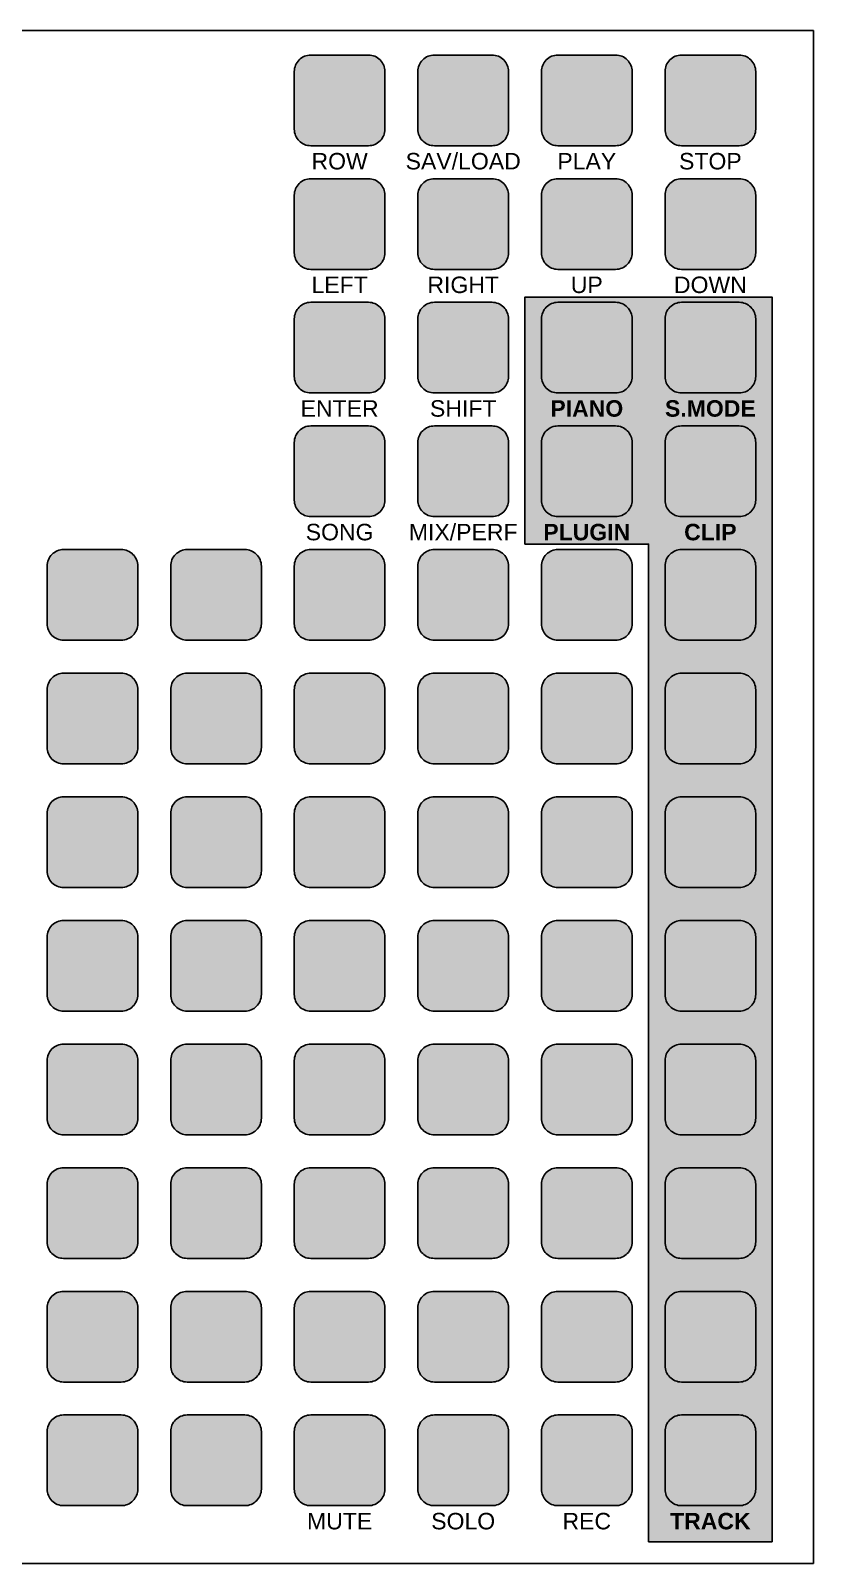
# Model space of a CAD drawing. Header units: millimetres. Extents: x -175 to 2286, y -1714 to 1134.
# Drawn here: x 509.4 to 604.4, y 419.5 to 605.5 of the extents above; entities that cross this region are included whole.
import ezdxf

# ---------------------------------------------------------------- set-up
doc = ezdxf.new("R2010")
doc.units = ezdxf.units.MM
for name, color, linetype in [('maingrid', 7, 'Continuous'), ('panel', 7, 'Continuous'), ('schrift', 7, 'Continuous')]:
    doc.layers.add(name, color=color, linetype=linetype)
doc.styles.get("Standard").update_dxf_attribs({"font": 'arial.ttf'})
doc.styles.add('Stil1', font='arialbd.ttf')

msp = doc.modelspace()

# ---------------------------------------------------------------- hatches: boundary and pattern name
h = msp.add_hatch(color=40)
h.dxf.hatch_style = 1
h.paths.add_polyline_path([(552.411, 600.53, 0.4142136), (550.411, 602.53), (543.411, 602.53, 0.4142136), (541.411, 600.53), (541.411, 593.53, 0.4142136), (543.411, 591.53), (550.411, 591.53, 0.4142136), (552.411, 593.53)])
h = msp.add_hatch(color=1)
h.dxf.hatch_style = 1
h.paths.add_polyline_path([(567.411, 600.53, 0.4142136), (565.411, 602.53), (558.411, 602.53, 0.4142136), (556.411, 600.53), (556.411, 593.53, 0.4142136), (558.411, 591.53), (565.411, 591.53, 0.4142136), (567.411, 593.53)])
h = msp.add_hatch(color=92)
h.dxf.hatch_style = 1
h.paths.add_polyline_path([(582.411, 600.53, 0.4142136), (580.411, 602.53), (573.411, 602.53, 0.4142136), (571.411, 600.53), (571.411, 593.53, 0.4142136), (573.411, 591.53), (580.411, 591.53, 0.4142136), (582.411, 593.53)])
h = msp.add_hatch(color=90)
h.dxf.hatch_style = 1
h.paths.add_polyline_path([(597.411, 600.53, 0.4142136), (595.411, 602.53), (588.411, 602.53, 0.4142136), (586.411, 600.53), (586.411, 593.53, 0.4142136), (588.411, 591.53), (595.411, 591.53, 0.4142136), (597.411, 593.53)])
h = msp.add_hatch(color=253)
h.dxf.hatch_style = 1
h.paths.add_polyline_path([(552.411, 585.53, 0.4142136), (550.411, 587.53), (543.411, 587.53, 0.4142136), (541.411, 585.53), (541.411, 578.53, 0.4142136), (543.411, 576.53), (550.411, 576.53, 0.4142136), (552.411, 578.53)])
h = msp.add_hatch(color=253)
h.dxf.hatch_style = 1
h.paths.add_polyline_path([(567.411, 585.53, 0.4142136), (565.411, 587.53), (558.411, 587.53, 0.4142136), (556.411, 585.53), (556.411, 578.53, 0.4142136), (558.411, 576.53), (565.411, 576.53, 0.4142136), (567.411, 578.53)])
h = msp.add_hatch(color=253)
h.dxf.hatch_style = 1
h.paths.add_polyline_path([(582.411, 585.53, 0.4142136), (580.411, 587.53), (573.411, 587.53, 0.4142136), (571.411, 585.53), (571.411, 578.53, 0.4142136), (573.411, 576.53), (580.411, 576.53, 0.4142136), (582.411, 578.53)])
h = msp.add_hatch(color=253)
h.dxf.hatch_style = 1
h.paths.add_polyline_path([(597.411, 585.53, 0.4142136), (595.411, 587.53), (588.411, 587.53, 0.4142136), (586.411, 585.53), (586.411, 578.53, 0.4142136), (588.411, 576.53), (595.411, 576.53, 0.4142136), (597.411, 578.53)])
h = msp.add_hatch(color=254)
h.dxf.hatch_style = 1
h.paths.add_polyline_path([(599.411, 573.174), (569.411, 573.174), (569.411, 543.203), (584.411, 543.203), (584.411, 422.156), (599.411, 422.156)])
h.paths.add_polyline_path([(588.411, 557.53), (595.411, 557.53, -0.4142136), (597.411, 555.53), (597.411, 548.53, -0.4142136), (595.411, 546.53), (588.411, 546.53, -0.4142136), (586.411, 548.53), (586.411, 555.53, -0.4142136)], flags=16)
h.paths.add_polyline_path([(586.411, 563.53), (586.411, 570.53, -0.4142136), (588.411, 572.53), (595.411, 572.53, -0.4142136), (597.411, 570.53), (597.411, 563.53, -0.4142136), (595.411, 561.53), (588.411, 561.53, -0.4142136)], flags=16)
h.paths.add_polyline_path([(582.411, 555.53), (582.411, 548.53, -0.4142136), (580.411, 546.53), (573.411, 546.53, -0.4142136), (571.411, 548.53), (571.411, 555.53, -0.4142136), (573.411, 557.53), (580.411, 557.53, -0.4142136)], flags=16)
h.paths.add_polyline_path([(580.411, 561.53), (573.411, 561.53, -0.4142136), (571.411, 563.53), (571.411, 570.53, -0.4142136), (573.411, 572.53), (580.411, 572.53, -0.4142136), (582.411, 570.53), (582.411, 563.53, -0.4142136)], flags=16)
h.paths.add_polyline_path([(588.411, 542.53), (595.411, 542.53, -0.4142136), (597.411, 540.53), (597.411, 533.53, -0.4142136), (595.411, 531.53), (588.411, 531.53, -0.4142136), (586.411, 533.53), (586.411, 540.53, -0.4142136)], flags=16)
h.paths.add_polyline_path([(588.411, 527.53), (595.411, 527.53, -0.4142136), (597.411, 525.53), (597.411, 518.53, -0.4142136), (595.411, 516.53), (588.411, 516.53, -0.4142136), (586.411, 518.53), (586.411, 525.53, -0.4142136)], flags=16)
h.paths.add_polyline_path([(588.411, 512.53), (595.411, 512.53, -0.4142136), (597.411, 510.53), (597.411, 503.53, -0.4142136), (595.411, 501.53), (588.411, 501.53, -0.4142136), (586.411, 503.53), (586.411, 510.53, -0.4142136)], flags=16)
h.paths.add_polyline_path([(588.411, 497.53), (595.411, 497.53, -0.4142136), (597.411, 495.53), (597.411, 488.53, -0.4142136), (595.411, 486.53), (588.411, 486.53, -0.4142136), (586.411, 488.53), (586.411, 495.53, -0.4142136)], flags=16)
h.paths.add_polyline_path([(588.411, 482.53), (595.411, 482.53, -0.4142136), (597.411, 480.53), (597.411, 473.53, -0.4142136), (595.411, 471.53), (588.411, 471.53, -0.4142136), (586.411, 473.53), (586.411, 480.53, -0.4142136)], flags=16)
h.paths.add_polyline_path([(588.411, 467.53), (595.411, 467.53, -0.4142136), (597.411, 465.53), (597.411, 458.53, -0.4142136), (595.411, 456.53), (588.411, 456.53, -0.4142136), (586.411, 458.53), (586.411, 465.53, -0.4142136)], flags=16)
h.paths.add_polyline_path([(588.411, 452.53), (595.411, 452.53, -0.4142136), (597.411, 450.53), (597.411, 443.53, -0.4142136), (595.411, 441.53), (588.411, 441.53, -0.4142136), (586.411, 443.53), (586.411, 450.53, -0.4142136)], flags=16)
h.paths.add_polyline_path([(588.411, 437.53), (595.411, 437.53, -0.4142136), (597.411, 435.53), (597.411, 428.53, -0.4142136), (595.411, 426.53), (588.411, 426.53, -0.4142136), (586.411, 428.53), (586.411, 435.53, -0.4142136)], flags=16)
h = msp.add_hatch(color=253)
h.dxf.hatch_style = 1
h.paths.add_polyline_path([(552.411, 570.53, 0.4142136), (550.411, 572.53), (543.411, 572.53, 0.4142136), (541.411, 570.53), (541.411, 563.53, 0.4142136), (543.411, 561.53), (550.411, 561.53, 0.4142136), (552.411, 563.53)])
h = msp.add_hatch(color=253)
h.dxf.hatch_style = 1
h.paths.add_polyline_path([(567.411, 570.53, 0.4142136), (565.411, 572.53), (558.411, 572.53, 0.4142136), (556.411, 570.53), (556.411, 563.53, 0.4142136), (558.411, 561.53), (565.411, 561.53, 0.4142136), (567.411, 563.53)])
at = {"true_color": 0xa1a1a1}
h = msp.add_hatch(color=253, dxfattribs=at)
h.dxf.hatch_style = 1
h.paths.add_polyline_path([(582.411, 570.53, 0.4142136), (580.411, 572.53), (573.411, 572.53, 0.4142136), (571.411, 570.53), (571.411, 563.53, 0.4142136), (573.411, 561.53), (580.411, 561.53, 0.4142136), (582.411, 563.53)])
h = msp.add_hatch(color=253, dxfattribs=at)
h.dxf.hatch_style = 1
h.paths.add_polyline_path([(597.411, 570.53, 0.4142136), (595.411, 572.53), (588.411, 572.53, 0.4142136), (586.411, 570.53), (586.411, 563.53, 0.4142136), (588.411, 561.53), (595.411, 561.53, 0.4142136), (597.411, 563.53)])
at = {"true_color": 0xfffffe}
h = msp.add_hatch(color=7, dxfattribs=at)
h.dxf.hatch_style = 1
h.paths.add_polyline_path([(552.411, 555.53, 0.4142136), (550.411, 557.53), (543.411, 557.53, 0.4142136), (541.411, 555.53), (541.411, 548.53, 0.4142136), (543.411, 546.53), (550.411, 546.53, 0.4142136), (552.411, 548.53)])
h = msp.add_hatch(color=7, dxfattribs=at)
h.dxf.hatch_style = 1
h.paths.add_polyline_path([(567.411, 555.53, 0.4142136), (565.411, 557.53), (558.411, 557.53, 0.4142136), (556.411, 555.53), (556.411, 548.53, 0.4142136), (558.411, 546.53), (565.411, 546.53, 0.4142136), (567.411, 548.53)])
at = {"true_color": 0xa1a1a1}
h = msp.add_hatch(color=253, dxfattribs=at)
h.dxf.hatch_style = 1
h.paths.add_polyline_path([(582.411, 555.53, 0.4142136), (580.411, 557.53), (573.411, 557.53, 0.4142136), (571.411, 555.53), (571.411, 548.53, 0.4142136), (573.411, 546.53), (580.411, 546.53, 0.4142136), (582.411, 548.53)])
h = msp.add_hatch(color=253, dxfattribs=at)
h.dxf.hatch_style = 1
h.paths.add_polyline_path([(597.411, 555.53, 0.4142136), (595.411, 557.53), (588.411, 557.53, 0.4142136), (586.411, 555.53), (586.411, 548.53, 0.4142136), (588.411, 546.53), (595.411, 546.53, 0.4142136), (597.411, 548.53)])
h = msp.add_hatch(color=151)
h.dxf.hatch_style = 1
h.paths.add_polyline_path([(552.411, 540.53, 0.4142136), (550.411, 542.53), (543.411, 542.53, 0.4142136), (541.411, 540.53), (541.411, 533.53, 0.4142136), (543.411, 531.53), (550.411, 531.53, 0.4142136), (552.411, 533.53)])
h = msp.add_hatch(color=151)
h.dxf.hatch_style = 1
h.paths.add_polyline_path([(567.411, 540.53, 0.4142136), (565.411, 542.53), (558.411, 542.53, 0.4142136), (556.411, 540.53), (556.411, 533.53, 0.4142136), (558.411, 531.53), (565.411, 531.53, 0.4142136), (567.411, 533.53)])
h = msp.add_hatch(color=151)
h.dxf.hatch_style = 1
h.paths.add_polyline_path([(582.411, 540.53, 0.4142136), (580.411, 542.53), (573.411, 542.53, 0.4142136), (571.411, 540.53), (571.411, 533.53, 0.4142136), (573.411, 531.53), (580.411, 531.53, 0.4142136), (582.411, 533.53)])
h = msp.add_hatch(color=1)
h.dxf.hatch_style = 1
h.paths.add_polyline_path([(597.411, 540.53, 0.4142136), (595.411, 542.53), (588.411, 542.53, 0.4142136), (586.411, 540.53), (586.411, 533.53, 0.4142136), (588.411, 531.53), (595.411, 531.53, 0.4142136), (597.411, 533.53)])
h = msp.add_hatch(color=151)
h.dxf.hatch_style = 1
h.paths.add_polyline_path([(552.411, 525.53, 0.4142136), (550.411, 527.53), (543.411, 527.53, 0.4142136), (541.411, 525.53), (541.411, 518.53, 0.4142136), (543.411, 516.53), (550.411, 516.53, 0.4142136), (552.411, 518.53)])
h = msp.add_hatch(color=151)
h.dxf.hatch_style = 1
h.paths.add_polyline_path([(567.411, 525.53, 0.4142136), (565.411, 527.53), (558.411, 527.53, 0.4142136), (556.411, 525.53), (556.411, 518.53, 0.4142136), (558.411, 516.53), (565.411, 516.53, 0.4142136), (567.411, 518.53)])
h = msp.add_hatch(color=151)
h.dxf.hatch_style = 1
h.paths.add_polyline_path([(582.411, 525.53, 0.4142136), (580.411, 527.53), (573.411, 527.53, 0.4142136), (571.411, 525.53), (571.411, 518.53, 0.4142136), (573.411, 516.53), (580.411, 516.53, 0.4142136), (582.411, 518.53)])
h = msp.add_hatch(color=6)
h.dxf.hatch_style = 1
h.paths.add_polyline_path([(597.411, 525.53, 0.4142136), (595.411, 527.53), (588.411, 527.53, 0.4142136), (586.411, 525.53), (586.411, 518.53, 0.4142136), (588.411, 516.53), (595.411, 516.53, 0.4142136), (597.411, 518.53)])
h = msp.add_hatch(color=151)
h.dxf.hatch_style = 1
h.paths.add_polyline_path([(552.411, 510.53, 0.4142136), (550.411, 512.53), (543.411, 512.53, 0.4142136), (541.411, 510.53), (541.411, 503.53, 0.4142136), (543.411, 501.53), (550.411, 501.53, 0.4142136), (552.411, 503.53)])
h = msp.add_hatch(color=151)
h.dxf.hatch_style = 1
h.paths.add_polyline_path([(567.411, 510.53, 0.4142136), (565.411, 512.53), (558.411, 512.53, 0.4142136), (556.411, 510.53), (556.411, 503.53, 0.4142136), (558.411, 501.53), (565.411, 501.53, 0.4142136), (567.411, 503.53)])
h = msp.add_hatch(color=151)
h.dxf.hatch_style = 1
h.paths.add_polyline_path([(582.411, 510.53, 0.4142136), (580.411, 512.53), (573.411, 512.53, 0.4142136), (571.411, 510.53), (571.411, 503.53, 0.4142136), (573.411, 501.53), (580.411, 501.53, 0.4142136), (582.411, 503.53)])
h = msp.add_hatch(color=54)
h.dxf.hatch_style = 1
h.paths.add_polyline_path([(597.411, 510.53, 0.4142136), (595.411, 512.53), (588.411, 512.53, 0.4142136), (586.411, 510.53), (586.411, 503.53, 0.4142136), (588.411, 501.53), (595.411, 501.53, 0.4142136), (597.411, 503.53)])
h = msp.add_hatch(color=151)
h.dxf.hatch_style = 1
h.paths.add_polyline_path([(552.411, 495.53, 0.4142136), (550.411, 497.53), (543.411, 497.53, 0.4142136), (541.411, 495.53), (541.411, 488.53, 0.4142136), (543.411, 486.53), (550.411, 486.53, 0.4142136), (552.411, 488.53)])
h = msp.add_hatch(color=151)
h.dxf.hatch_style = 1
h.paths.add_polyline_path([(567.411, 495.53, 0.4142136), (565.411, 497.53), (558.411, 497.53, 0.4142136), (556.411, 495.53), (556.411, 488.53, 0.4142136), (558.411, 486.53), (565.411, 486.53, 0.4142136), (567.411, 488.53)])
h = msp.add_hatch(color=151)
h.dxf.hatch_style = 1
h.paths.add_polyline_path([(582.411, 495.53, 0.4142136), (580.411, 497.53), (573.411, 497.53, 0.4142136), (571.411, 495.53), (571.411, 488.53, 0.4142136), (573.411, 486.53), (580.411, 486.53, 0.4142136), (582.411, 488.53)])
h = msp.add_hatch(color=2)
h.dxf.hatch_style = 1
h.paths.add_polyline_path([(597.411, 495.53, 0.4142136), (595.411, 497.53), (588.411, 497.53, 0.4142136), (586.411, 495.53), (586.411, 488.53, 0.4142136), (588.411, 486.53), (595.411, 486.53, 0.4142136), (597.411, 488.53)])
h = msp.add_hatch(color=151)
h.dxf.hatch_style = 1
h.paths.add_polyline_path([(552.411, 480.53, 0.4142136), (550.411, 482.53), (543.411, 482.53, 0.4142136), (541.411, 480.53), (541.411, 473.53, 0.4142136), (543.411, 471.53), (550.411, 471.53, 0.4142136), (552.411, 473.53)])
h = msp.add_hatch(color=151)
h.dxf.hatch_style = 1
h.paths.add_polyline_path([(567.411, 480.53, 0.4142136), (565.411, 482.53), (558.411, 482.53, 0.4142136), (556.411, 480.53), (556.411, 473.53, 0.4142136), (558.411, 471.53), (565.411, 471.53, 0.4142136), (567.411, 473.53)])
h = msp.add_hatch(color=151)
h.dxf.hatch_style = 1
h.paths.add_polyline_path([(582.411, 480.53, 0.4142136), (580.411, 482.53), (573.411, 482.53, 0.4142136), (571.411, 480.53), (571.411, 473.53, 0.4142136), (573.411, 471.53), (580.411, 471.53, 0.4142136), (582.411, 473.53)])
h = msp.add_hatch(color=150)
h.dxf.hatch_style = 1
h.paths.add_polyline_path([(597.411, 480.53, 0.4142136), (595.411, 482.53), (588.411, 482.53, 0.4142136), (586.411, 480.53), (586.411, 473.53, 0.4142136), (588.411, 471.53), (595.411, 471.53, 0.4142136), (597.411, 473.53)])
h = msp.add_hatch(color=151)
h.dxf.hatch_style = 1
h.paths.add_polyline_path([(552.411, 465.53, 0.4142136), (550.411, 467.53), (543.411, 467.53, 0.4142136), (541.411, 465.53), (541.411, 458.53, 0.4142136), (543.411, 456.53), (550.411, 456.53, 0.4142136), (552.411, 458.53)])
h = msp.add_hatch(color=151)
h.dxf.hatch_style = 1
h.paths.add_polyline_path([(567.411, 465.53, 0.4142136), (565.411, 467.53), (558.411, 467.53, 0.4142136), (556.411, 465.53), (556.411, 458.53, 0.4142136), (558.411, 456.53), (565.411, 456.53, 0.4142136), (567.411, 458.53)])
h = msp.add_hatch(color=151)
h.dxf.hatch_style = 1
h.paths.add_polyline_path([(582.411, 465.53, 0.4142136), (580.411, 467.53), (573.411, 467.53, 0.4142136), (571.411, 465.53), (571.411, 458.53, 0.4142136), (573.411, 456.53), (580.411, 456.53, 0.4142136), (582.411, 458.53)])
h = msp.add_hatch(color=61)
h.dxf.hatch_style = 1
h.paths.add_polyline_path([(597.411, 465.53, 0.4142136), (595.411, 467.53), (588.411, 467.53, 0.4142136), (586.411, 465.53), (586.411, 458.53, 0.4142136), (588.411, 456.53), (595.411, 456.53, 0.4142136), (597.411, 458.53)])
h = msp.add_hatch(color=151)
h.dxf.hatch_style = 1
h.paths.add_polyline_path([(552.411, 450.53, 0.4142136), (550.411, 452.53), (543.411, 452.53, 0.4142136), (541.411, 450.53), (541.411, 443.53, 0.4142136), (543.411, 441.53), (550.411, 441.53, 0.4142136), (552.411, 443.53)])
h = msp.add_hatch(color=151)
h.dxf.hatch_style = 1
h.paths.add_polyline_path([(567.411, 450.53, 0.4142136), (565.411, 452.53), (558.411, 452.53, 0.4142136), (556.411, 450.53), (556.411, 443.53, 0.4142136), (558.411, 441.53), (565.411, 441.53, 0.4142136), (567.411, 443.53)])
h = msp.add_hatch(color=151)
h.dxf.hatch_style = 1
h.paths.add_polyline_path([(582.411, 450.53, 0.4142136), (580.411, 452.53), (573.411, 452.53, 0.4142136), (571.411, 450.53), (571.411, 443.53, 0.4142136), (573.411, 441.53), (580.411, 441.53, 0.4142136), (582.411, 443.53)])
h = msp.add_hatch(color=4)
h.dxf.hatch_style = 1
h.paths.add_polyline_path([(597.411, 450.53, 0.4142136), (595.411, 452.53), (588.411, 452.53, 0.4142136), (586.411, 450.53), (586.411, 443.53, 0.4142136), (588.411, 441.53), (595.411, 441.53, 0.4142136), (597.411, 443.53)])
h = msp.add_hatch(color=151)
h.dxf.hatch_style = 1
h.paths.add_polyline_path([(552.411, 435.53, 0.4142136), (550.411, 437.53), (543.411, 437.53, 0.4142136), (541.411, 435.53), (541.411, 428.53, 0.4142136), (543.411, 426.53), (550.411, 426.53, 0.4142136), (552.411, 428.53)])
h = msp.add_hatch(color=151)
h.dxf.hatch_style = 1
h.paths.add_polyline_path([(567.411, 435.53, 0.4142136), (565.411, 437.53), (558.411, 437.53, 0.4142136), (556.411, 435.53), (556.411, 428.53, 0.4142136), (558.411, 426.53), (565.411, 426.53, 0.4142136), (567.411, 428.53)])
h = msp.add_hatch(color=151)
h.dxf.hatch_style = 1
h.paths.add_polyline_path([(582.411, 435.53, 0.4142136), (580.411, 437.53), (573.411, 437.53, 0.4142136), (571.411, 435.53), (571.411, 428.53, 0.4142136), (573.411, 426.53), (580.411, 426.53, 0.4142136), (582.411, 428.53)])
h = msp.add_hatch(color=3)
h.dxf.hatch_style = 1
h.paths.add_polyline_path([(597.411, 435.53, 0.4142136), (595.411, 437.53), (588.411, 437.53, 0.4142136), (586.411, 435.53), (586.411, 428.53, 0.4142136), (588.411, 426.53), (595.411, 426.53, 0.4142136), (597.411, 428.53)])
at = {"layer": 'maingrid'}
h = msp.add_hatch(color=252, dxfattribs=at)
h.dxf.hatch_style = 1
h.paths.add_polyline_path([(522.411, 540.53, 0.4142136), (520.411, 542.53), (513.411, 542.53, 0.4142136), (511.411, 540.53), (511.411, 533.53, 0.4142136), (513.411, 531.53), (520.411, 531.53, 0.4142136), (522.411, 533.53)])
h = msp.add_hatch(color=252, dxfattribs=at)
h.dxf.hatch_style = 1
h.paths.add_polyline_path([(537.411, 540.53, 0.4142136), (535.411, 542.53), (528.411, 542.53, 0.4142136), (526.411, 540.53), (526.411, 533.53, 0.4142136), (528.411, 531.53), (535.411, 531.53, 0.4142136), (537.411, 533.53)])
h = msp.add_hatch(color=252, dxfattribs=at)
h.dxf.hatch_style = 1
h.paths.add_polyline_path([(522.411, 525.53, 0.4142136), (520.411, 527.53), (513.411, 527.53, 0.4142136), (511.411, 525.53), (511.411, 518.53, 0.4142136), (513.411, 516.53), (520.411, 516.53, 0.4142136), (522.411, 518.53)])
h = msp.add_hatch(color=252, dxfattribs=at)
h.dxf.hatch_style = 1
h.paths.add_polyline_path([(537.411, 525.53, 0.4142136), (535.411, 527.53), (528.411, 527.53, 0.4142136), (526.411, 525.53), (526.411, 518.53, 0.4142136), (528.411, 516.53), (535.411, 516.53, 0.4142136), (537.411, 518.53)])
h = msp.add_hatch(color=252, dxfattribs=at)
h.dxf.hatch_style = 1
h.paths.add_polyline_path([(522.411, 510.53, 0.4142136), (520.411, 512.53), (513.411, 512.53, 0.4142136), (511.411, 510.53), (511.411, 503.53, 0.4142136), (513.411, 501.53), (520.411, 501.53, 0.4142136), (522.411, 503.53)])
at = {"layer": 'maingrid', "true_color": 0xfffffe}
h = msp.add_hatch(color=7, dxfattribs=at)
h.dxf.hatch_style = 1
h.paths.add_polyline_path([(537.411, 510.53, 0.4142136), (535.411, 512.53), (528.411, 512.53, 0.4142136), (526.411, 510.53), (526.411, 503.53, 0.4142136), (528.411, 501.53), (535.411, 501.53, 0.4142136), (537.411, 503.53)])
h = msp.add_hatch(color=7, dxfattribs=at)
h.dxf.hatch_style = 1
h.paths.add_polyline_path([(522.411, 495.53, 0.4142136), (520.411, 497.53), (513.411, 497.53, 0.4142136), (511.411, 495.53), (511.411, 488.53, 0.4142136), (513.411, 486.53), (520.411, 486.53, 0.4142136), (522.411, 488.53)])
at = {"layer": 'maingrid'}
h = msp.add_hatch(color=252, dxfattribs=at)
h.dxf.hatch_style = 1
h.paths.add_polyline_path([(537.411, 495.53, 0.4142136), (535.411, 497.53), (528.411, 497.53, 0.4142136), (526.411, 495.53), (526.411, 488.53, 0.4142136), (528.411, 486.53), (535.411, 486.53, 0.4142136), (537.411, 488.53)])
at = {"layer": 'maingrid', "true_color": 0xfffffe}
h = msp.add_hatch(color=7, dxfattribs=at)
h.dxf.hatch_style = 1
h.paths.add_polyline_path([(522.411, 480.53, 0.4142136), (520.411, 482.53), (513.411, 482.53, 0.4142136), (511.411, 480.53), (511.411, 473.53, 0.4142136), (513.411, 471.53), (520.411, 471.53, 0.4142136), (522.411, 473.53)])
at = {"layer": 'maingrid'}
h = msp.add_hatch(color=252, dxfattribs=at)
h.dxf.hatch_style = 1
h.paths.add_polyline_path([(537.411, 480.53, 0.4142136), (535.411, 482.53), (528.411, 482.53, 0.4142136), (526.411, 480.53), (526.411, 473.53, 0.4142136), (528.411, 471.53), (535.411, 471.53, 0.4142136), (537.411, 473.53)])
h = msp.add_hatch(color=252, dxfattribs=at)
h.dxf.hatch_style = 1
h.paths.add_polyline_path([(522.411, 465.53, 0.4142136), (520.411, 467.53), (513.411, 467.53, 0.4142136), (511.411, 465.53), (511.411, 458.53, 0.4142136), (513.411, 456.53), (520.411, 456.53, 0.4142136), (522.411, 458.53)])
h = msp.add_hatch(color=252, dxfattribs=at)
h.dxf.hatch_style = 1
h.paths.add_polyline_path([(537.411, 465.53, 0.4142136), (535.411, 467.53), (528.411, 467.53, 0.4142136), (526.411, 465.53), (526.411, 458.53, 0.4142136), (528.411, 456.53), (535.411, 456.53, 0.4142136), (537.411, 458.53)])
h = msp.add_hatch(color=252, dxfattribs=at)
h.dxf.hatch_style = 1
h.paths.add_polyline_path([(522.411, 450.53, 0.4142136), (520.411, 452.53), (513.411, 452.53, 0.4142136), (511.411, 450.53), (511.411, 443.53, 0.4142136), (513.411, 441.53), (520.411, 441.53, 0.4142136), (522.411, 443.53)])
h = msp.add_hatch(color=252, dxfattribs=at)
h.dxf.hatch_style = 1
h.paths.add_polyline_path([(537.411, 450.53, 0.4142136), (535.411, 452.53), (528.411, 452.53, 0.4142136), (526.411, 450.53), (526.411, 443.53, 0.4142136), (528.411, 441.53), (535.411, 441.53, 0.4142136), (537.411, 443.53)])
h = msp.add_hatch(color=252, dxfattribs=at)
h.dxf.hatch_style = 1
h.paths.add_polyline_path([(522.411, 435.53, 0.4142136), (520.411, 437.53), (513.411, 437.53, 0.4142136), (511.411, 435.53), (511.411, 428.53, 0.4142136), (513.411, 426.53), (520.411, 426.53, 0.4142136), (522.411, 428.53)])
h = msp.add_hatch(color=252, dxfattribs=at)
h.dxf.hatch_style = 1
h.paths.add_polyline_path([(537.411, 435.53, 0.4142136), (535.411, 437.53), (528.411, 437.53, 0.4142136), (526.411, 435.53), (526.411, 428.53, 0.4142136), (528.411, 426.53), (535.411, 426.53, 0.4142136), (537.411, 428.53)])

# ---------------------------------------------------------------- linework, layer by layer
for points in [[(294.411, 605.49), (604.411, 605.49), (604.411, 419.53), (294.411, 419.53)], [(569.411, 543.203), (584.411, 543.203), (584.411, 422.156), (599.411, 422.156), (599.411, 573.174), (569.411, 573.174)]]:
    msp.add_lwpolyline(points, close=True)
at = {"layer": 'panel'}
for points in [[(543.411, 591.53), (550.411, 591.53, 0.4142136), (552.411, 593.53), (552.411, 600.53, 0.4142136), (550.411, 602.53), (543.411, 602.53, 0.4142136), (541.411, 600.53), (541.411, 593.53, 0.4142136)], [(558.411, 591.53), (565.411, 591.53, 0.4142136), (567.411, 593.53), (567.411, 600.53, 0.4142136), (565.411, 602.53), (558.411, 602.53, 0.4142136), (556.411, 600.53), (556.411, 593.53, 0.4142136)], [(573.411, 591.53), (580.411, 591.53, 0.4142136), (582.411, 593.53), (582.411, 600.53, 0.4142136), (580.411, 602.53), (573.411, 602.53, 0.4142136), (571.411, 600.53), (571.411, 593.53, 0.4142136)], [(588.411, 591.53), (595.411, 591.53, 0.4142136), (597.411, 593.53), (597.411, 600.53, 0.4142136), (595.411, 602.53), (588.411, 602.53, 0.4142136), (586.411, 600.53), (586.411, 593.53, 0.4142136)], [(543.411, 576.53), (550.411, 576.53, 0.4142136), (552.411, 578.53), (552.411, 585.53, 0.4142136), (550.411, 587.53), (543.411, 587.53, 0.4142136), (541.411, 585.53), (541.411, 578.53, 0.4142136)], [(558.411, 576.53), (565.411, 576.53, 0.4142136), (567.411, 578.53), (567.411, 585.53, 0.4142136), (565.411, 587.53), (558.411, 587.53, 0.4142136), (556.411, 585.53), (556.411, 578.53, 0.4142136)], [(573.411, 576.53), (580.411, 576.53, 0.4142136), (582.411, 578.53), (582.411, 585.53, 0.4142136), (580.411, 587.53), (573.411, 587.53, 0.4142136), (571.411, 585.53), (571.411, 578.53, 0.4142136)], [(588.411, 576.53), (595.411, 576.53, 0.4142136), (597.411, 578.53), (597.411, 585.53, 0.4142136), (595.411, 587.53), (588.411, 587.53, 0.4142136), (586.411, 585.53), (586.411, 578.53, 0.4142136)], [(543.411, 561.53), (550.411, 561.53, 0.4142136), (552.411, 563.53), (552.411, 570.53, 0.4142136), (550.411, 572.53), (543.411, 572.53, 0.4142136), (541.411, 570.53), (541.411, 563.53, 0.4142136)], [(558.411, 561.53), (565.411, 561.53, 0.4142136), (567.411, 563.53), (567.411, 570.53, 0.4142136), (565.411, 572.53), (558.411, 572.53, 0.4142136), (556.411, 570.53), (556.411, 563.53, 0.4142136)], [(573.411, 561.53), (580.411, 561.53, 0.4142136), (582.411, 563.53), (582.411, 570.53, 0.4142136), (580.411, 572.53), (573.411, 572.53, 0.4142136), (571.411, 570.53), (571.411, 563.53, 0.4142136)], [(588.411, 561.53), (595.411, 561.53, 0.4142136), (597.411, 563.53), (597.411, 570.53, 0.4142136), (595.411, 572.53), (588.411, 572.53, 0.4142136), (586.411, 570.53), (586.411, 563.53, 0.4142136)], [(543.411, 546.53), (550.411, 546.53, 0.4142136), (552.411, 548.53), (552.411, 555.53, 0.4142136), (550.411, 557.53), (543.411, 557.53, 0.4142136), (541.411, 555.53), (541.411, 548.53, 0.4142136)], [(558.411, 546.53), (565.411, 546.53, 0.4142136), (567.411, 548.53), (567.411, 555.53, 0.4142136), (565.411, 557.53), (558.411, 557.53, 0.4142136), (556.411, 555.53), (556.411, 548.53, 0.4142136)], [(573.411, 546.53), (580.411, 546.53, 0.4142136), (582.411, 548.53), (582.411, 555.53, 0.4142136), (580.411, 557.53), (573.411, 557.53, 0.4142136), (571.411, 555.53), (571.411, 548.53, 0.4142136)], [(588.411, 546.53), (595.411, 546.53, 0.4142136), (597.411, 548.53), (597.411, 555.53, 0.4142136), (595.411, 557.53), (588.411, 557.53, 0.4142136), (586.411, 555.53), (586.411, 548.53, 0.4142136)], [(513.411, 531.53), (520.411, 531.53, 0.4142136), (522.411, 533.53), (522.411, 540.53, 0.4142136), (520.411, 542.53), (513.411, 542.53, 0.4142136), (511.411, 540.53), (511.411, 533.53, 0.4142136)], [(528.411, 531.53), (535.411, 531.53, 0.4142136), (537.411, 533.53), (537.411, 540.53, 0.4142136), (535.411, 542.53), (528.411, 542.53, 0.4142136), (526.411, 540.53), (526.411, 533.53, 0.4142136)], [(543.411, 531.53), (550.411, 531.53, 0.4142136), (552.411, 533.53), (552.411, 540.53, 0.4142136), (550.411, 542.53), (543.411, 542.53, 0.4142136), (541.411, 540.53), (541.411, 533.53, 0.4142136)], [(558.411, 531.53), (565.411, 531.53, 0.4142136), (567.411, 533.53), (567.411, 540.53, 0.4142136), (565.411, 542.53), (558.411, 542.53, 0.4142136), (556.411, 540.53), (556.411, 533.53, 0.4142136)], [(573.411, 531.53), (580.411, 531.53, 0.4142136), (582.411, 533.53), (582.411, 540.53, 0.4142136), (580.411, 542.53), (573.411, 542.53, 0.4142136), (571.411, 540.53), (571.411, 533.53, 0.4142136)], [(588.411, 531.53), (595.411, 531.53, 0.4142136), (597.411, 533.53), (597.411, 540.53, 0.4142136), (595.411, 542.53), (588.411, 542.53, 0.4142136), (586.411, 540.53), (586.411, 533.53, 0.4142136)], [(513.411, 516.53), (520.411, 516.53, 0.4142136), (522.411, 518.53), (522.411, 525.53, 0.4142136), (520.411, 527.53), (513.411, 527.53, 0.4142136), (511.411, 525.53), (511.411, 518.53, 0.4142136)], [(528.411, 516.53), (535.411, 516.53, 0.4142136), (537.411, 518.53), (537.411, 525.53, 0.4142136), (535.411, 527.53), (528.411, 527.53, 0.4142136), (526.411, 525.53), (526.411, 518.53, 0.4142136)], [(543.411, 516.53), (550.411, 516.53, 0.4142136), (552.411, 518.53), (552.411, 525.53, 0.4142136), (550.411, 527.53), (543.411, 527.53, 0.4142136), (541.411, 525.53), (541.411, 518.53, 0.4142136)], [(558.411, 516.53), (565.411, 516.53, 0.4142136), (567.411, 518.53), (567.411, 525.53, 0.4142136), (565.411, 527.53), (558.411, 527.53, 0.4142136), (556.411, 525.53), (556.411, 518.53, 0.4142136)], [(573.411, 516.53), (580.411, 516.53, 0.4142136), (582.411, 518.53), (582.411, 525.53, 0.4142136), (580.411, 527.53), (573.411, 527.53, 0.4142136), (571.411, 525.53), (571.411, 518.53, 0.4142136)], [(588.411, 516.53), (595.411, 516.53, 0.4142136), (597.411, 518.53), (597.411, 525.53, 0.4142136), (595.411, 527.53), (588.411, 527.53, 0.4142136), (586.411, 525.53), (586.411, 518.53, 0.4142136)], [(513.411, 501.53), (520.411, 501.53, 0.4142136), (522.411, 503.53), (522.411, 510.53, 0.4142136), (520.411, 512.53), (513.411, 512.53, 0.4142136), (511.411, 510.53), (511.411, 503.53, 0.4142136)], [(528.411, 501.53), (535.411, 501.53, 0.4142136), (537.411, 503.53), (537.411, 510.53, 0.4142136), (535.411, 512.53), (528.411, 512.53, 0.4142136), (526.411, 510.53), (526.411, 503.53, 0.4142136)], [(543.411, 501.53), (550.411, 501.53, 0.4142136), (552.411, 503.53), (552.411, 510.53, 0.4142136), (550.411, 512.53), (543.411, 512.53, 0.4142136), (541.411, 510.53), (541.411, 503.53, 0.4142136)], [(558.411, 501.53), (565.411, 501.53, 0.4142136), (567.411, 503.53), (567.411, 510.53, 0.4142136), (565.411, 512.53), (558.411, 512.53, 0.4142136), (556.411, 510.53), (556.411, 503.53, 0.4142136)], [(573.411, 501.53), (580.411, 501.53, 0.4142136), (582.411, 503.53), (582.411, 510.53, 0.4142136), (580.411, 512.53), (573.411, 512.53, 0.4142136), (571.411, 510.53), (571.411, 503.53, 0.4142136)], [(588.411, 501.53), (595.411, 501.53, 0.4142136), (597.411, 503.53), (597.411, 510.53, 0.4142136), (595.411, 512.53), (588.411, 512.53, 0.4142136), (586.411, 510.53), (586.411, 503.53, 0.4142136)], [(513.411, 486.53), (520.411, 486.53, 0.4142136), (522.411, 488.53), (522.411, 495.53, 0.4142136), (520.411, 497.53), (513.411, 497.53, 0.4142136), (511.411, 495.53), (511.411, 488.53, 0.4142136)], [(528.411, 486.53), (535.411, 486.53, 0.4142136), (537.411, 488.53), (537.411, 495.53, 0.4142136), (535.411, 497.53), (528.411, 497.53, 0.4142136), (526.411, 495.53), (526.411, 488.53, 0.4142136)], [(543.411, 486.53), (550.411, 486.53, 0.4142136), (552.411, 488.53), (552.411, 495.53, 0.4142136), (550.411, 497.53), (543.411, 497.53, 0.4142136), (541.411, 495.53), (541.411, 488.53, 0.4142136)], [(558.411, 486.53), (565.411, 486.53, 0.4142136), (567.411, 488.53), (567.411, 495.53, 0.4142136), (565.411, 497.53), (558.411, 497.53, 0.4142136), (556.411, 495.53), (556.411, 488.53, 0.4142136)], [(573.411, 486.53), (580.411, 486.53, 0.4142136), (582.411, 488.53), (582.411, 495.53, 0.4142136), (580.411, 497.53), (573.411, 497.53, 0.4142136), (571.411, 495.53), (571.411, 488.53, 0.4142136)], [(588.411, 486.53), (595.411, 486.53, 0.4142136), (597.411, 488.53), (597.411, 495.53, 0.4142136), (595.411, 497.53), (588.411, 497.53, 0.4142136), (586.411, 495.53), (586.411, 488.53, 0.4142136)], [(513.411, 471.53), (520.411, 471.53, 0.4142136), (522.411, 473.53), (522.411, 480.53, 0.4142136), (520.411, 482.53), (513.411, 482.53, 0.4142136), (511.411, 480.53), (511.411, 473.53, 0.4142136)], [(528.411, 471.53), (535.411, 471.53, 0.4142136), (537.411, 473.53), (537.411, 480.53, 0.4142136), (535.411, 482.53), (528.411, 482.53, 0.4142136), (526.411, 480.53), (526.411, 473.53, 0.4142136)], [(543.411, 471.53), (550.411, 471.53, 0.4142136), (552.411, 473.53), (552.411, 480.53, 0.4142136), (550.411, 482.53), (543.411, 482.53, 0.4142136), (541.411, 480.53), (541.411, 473.53, 0.4142136)], [(558.411, 471.53), (565.411, 471.53, 0.4142136), (567.411, 473.53), (567.411, 480.53, 0.4142136), (565.411, 482.53), (558.411, 482.53, 0.4142136), (556.411, 480.53), (556.411, 473.53, 0.4142136)], [(573.411, 471.53), (580.411, 471.53, 0.4142136), (582.411, 473.53), (582.411, 480.53, 0.4142136), (580.411, 482.53), (573.411, 482.53, 0.4142136), (571.411, 480.53), (571.411, 473.53, 0.4142136)], [(588.411, 471.53), (595.411, 471.53, 0.4142136), (597.411, 473.53), (597.411, 480.53, 0.4142136), (595.411, 482.53), (588.411, 482.53, 0.4142136), (586.411, 480.53), (586.411, 473.53, 0.4142136)], [(513.411, 456.53), (520.411, 456.53, 0.4142136), (522.411, 458.53), (522.411, 465.53, 0.4142136), (520.411, 467.53), (513.411, 467.53, 0.4142136), (511.411, 465.53), (511.411, 458.53, 0.4142136)], [(528.411, 456.53), (535.411, 456.53, 0.4142136), (537.411, 458.53), (537.411, 465.53, 0.4142136), (535.411, 467.53), (528.411, 467.53, 0.4142136), (526.411, 465.53), (526.411, 458.53, 0.4142136)], [(543.411, 456.53), (550.411, 456.53, 0.4142136), (552.411, 458.53), (552.411, 465.53, 0.4142136), (550.411, 467.53), (543.411, 467.53, 0.4142136), (541.411, 465.53), (541.411, 458.53, 0.4142136)], [(558.411, 456.53), (565.411, 456.53, 0.4142136), (567.411, 458.53), (567.411, 465.53, 0.4142136), (565.411, 467.53), (558.411, 467.53, 0.4142136), (556.411, 465.53), (556.411, 458.53, 0.4142136)], [(573.411, 456.53), (580.411, 456.53, 0.4142136), (582.411, 458.53), (582.411, 465.53, 0.4142136), (580.411, 467.53), (573.411, 467.53, 0.4142136), (571.411, 465.53), (571.411, 458.53, 0.4142136)], [(588.411, 456.53), (595.411, 456.53, 0.4142136), (597.411, 458.53), (597.411, 465.53, 0.4142136), (595.411, 467.53), (588.411, 467.53, 0.4142136), (586.411, 465.53), (586.411, 458.53, 0.4142136)], [(513.411, 441.53), (520.411, 441.53, 0.4142136), (522.411, 443.53), (522.411, 450.53, 0.4142136), (520.411, 452.53), (513.411, 452.53, 0.4142136), (511.411, 450.53), (511.411, 443.53, 0.4142136)], [(528.411, 441.53), (535.411, 441.53, 0.4142136), (537.411, 443.53), (537.411, 450.53, 0.4142136), (535.411, 452.53), (528.411, 452.53, 0.4142136), (526.411, 450.53), (526.411, 443.53, 0.4142136)], [(543.411, 441.53), (550.411, 441.53, 0.4142136), (552.411, 443.53), (552.411, 450.53, 0.4142136), (550.411, 452.53), (543.411, 452.53, 0.4142136), (541.411, 450.53), (541.411, 443.53, 0.4142136)], [(558.411, 441.53), (565.411, 441.53, 0.4142136), (567.411, 443.53), (567.411, 450.53, 0.4142136), (565.411, 452.53), (558.411, 452.53, 0.4142136), (556.411, 450.53), (556.411, 443.53, 0.4142136)], [(573.411, 441.53), (580.411, 441.53, 0.4142136), (582.411, 443.53), (582.411, 450.53, 0.4142136), (580.411, 452.53), (573.411, 452.53, 0.4142136), (571.411, 450.53), (571.411, 443.53, 0.4142136)], [(588.411, 441.53), (595.411, 441.53, 0.4142136), (597.411, 443.53), (597.411, 450.53, 0.4142136), (595.411, 452.53), (588.411, 452.53, 0.4142136), (586.411, 450.53), (586.411, 443.53, 0.4142136)], [(513.411, 426.53), (520.411, 426.53, 0.4142136), (522.411, 428.53), (522.411, 435.53, 0.4142136), (520.411, 437.53), (513.411, 437.53, 0.4142136), (511.411, 435.53), (511.411, 428.53, 0.4142136)], [(528.411, 426.53), (535.411, 426.53, 0.4142136), (537.411, 428.53), (537.411, 435.53, 0.4142136), (535.411, 437.53), (528.411, 437.53, 0.4142136), (526.411, 435.53), (526.411, 428.53, 0.4142136)], [(543.411, 426.53), (550.411, 426.53, 0.4142136), (552.411, 428.53), (552.411, 435.53, 0.4142136), (550.411, 437.53), (543.411, 437.53, 0.4142136), (541.411, 435.53), (541.411, 428.53, 0.4142136)], [(558.411, 426.53), (565.411, 426.53, 0.4142136), (567.411, 428.53), (567.411, 435.53, 0.4142136), (565.411, 437.53), (558.411, 437.53, 0.4142136), (556.411, 435.53), (556.411, 428.53, 0.4142136)], [(573.411, 426.53), (580.411, 426.53, 0.4142136), (582.411, 428.53), (582.411, 435.53, 0.4142136), (580.411, 437.53), (573.411, 437.53, 0.4142136), (571.411, 435.53), (571.411, 428.53, 0.4142136)], [(588.411, 426.53), (595.411, 426.53, 0.4142136), (597.411, 428.53), (597.411, 435.53, 0.4142136), (595.411, 437.53), (588.411, 437.53, 0.4142136), (586.411, 435.53), (586.411, 428.53, 0.4142136)]]:
    msp.add_lwpolyline(points, format="xyb", close=True, dxfattribs=at)

# ---------------------------------------------------------------- texts
at = {"layer": 'schrift', "char_height": 2, "attachment_point": 2}
for s, insert in [('ROW', (546.911, 590.653)), ('SAV/LOAD', (561.911, 590.653)), ('PLAY', (576.911, 590.653)), ('STOP', (591.911, 590.653)), ('LEFT', (546.911, 575.653)), ('RIGHT', (561.911, 575.653)), ('UP', (576.911, 575.653)), ('DOWN', (591.911, 575.653)), ('ENTER', (546.911, 560.653)), ('SHIFT', (561.911, 560.653)), ('SONG', (546.911, 545.653)), ('MIX/PERF', (561.911, 545.653)), ('MUTE', (546.911, 425.653)), ('SOLO', (561.911, 425.653)), ('REC', (576.911, 425.653))]:
    msp.add_mtext_dynamic_manual_height_columns(s, width=27.57727, gutter_width=12.5, heights=[0], dxfattribs=dict(at, insert=insert))
at = {"layer": 'schrift', "char_height": 2, "attachment_point": 2, "style": 'Stil1'}
for s, insert in [('PIANO', (576.911, 560.653)), ('S.MODE', (591.911, 560.653)), ('PLUGIN', (576.911, 545.653)), ('CLIP', (591.911, 545.653)), ('TRACK', (591.911, 425.653))]:
    msp.add_mtext_dynamic_manual_height_columns(s, width=27.57727, gutter_width=12.5, heights=[0], dxfattribs=dict(at, insert=insert))

doc.saveas('drawing.dxf')
